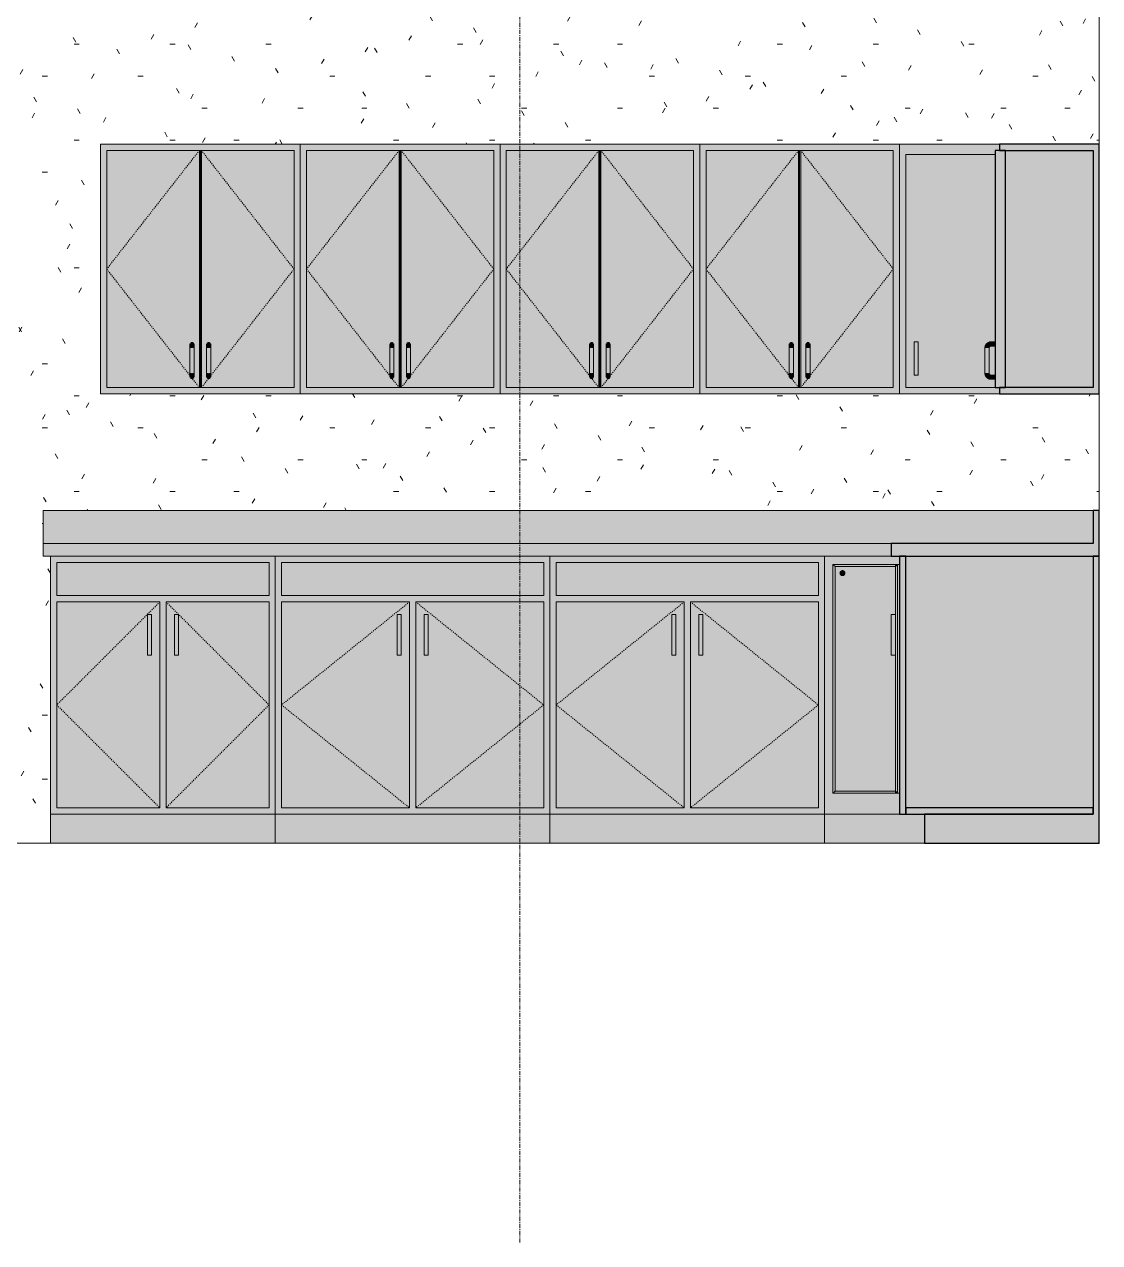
# Model space of a CAD drawing. Header units: inches. Extents: x -1667 to 6641, y -48 to 265.
# Drawn here: x 2574.5 to 2703.7, y -48 to 98.4 of the extents above; entities that cross this region are included whole.
import ezdxf

# ---------------------------------------------------------------- set-up
doc = ezdxf.new("R2010")
doc.units = ezdxf.units.IN
doc.header["$MEASUREMENT"] = 0
doc.linetypes.add('Dash', pattern=[0.25, 0.125, -0.125])
doc.linetypes.add('Grid Line 1_2_', pattern=[0.875, 0.5, -0.125, 0.125, -0.125])
for name, color, linetype, lineweight in [('A-WALL-PATT', 111, 'Continuous', 18), ('C-BLDG-PADS', 91, 'Continuous', 9), ('I-WALL', 2, 'Continuous', 18), ('Q-CASE', 31, 'Continuous', 9), ('S-GRID', 1, 'Continuous', 9)]:
    doc.layers.add(name, color=color, linetype=linetype, lineweight=lineweight)

# ---------------------------------------------------------------- blocks, each defined once
blk = doc.blocks.new('Open Source Metal Building_Exterior_rvt-10-COPY ROOM - EAST ELEVATION')
at = {"layer": 'C-BLDG-PADS'}
h = blk.add_hatch(dxfattribs=at)
h.set_pattern_fill('FP_12', style=0, pattern_type=2)
h.set_pattern_definition([(50, (0, 0), (13.77135, -1.20496), [1.44, -15.84]), (355, (0, 0), (-2.66442, 14.44218), [1.152, -12.672]), (100.451, (1.148, -0.1), (11.10708, 13.23737), [1.224, -13.462]), (46.184, (0, 3.84), (20.49128, -3.17785), [2.16, -23.76]), (96.636, (1.708, 3.575), (17.94587, 18.70315), [1.836, -20.193]), (351.184, (0, 3.84), (17.9454, 18.7026), [1.728, -19.008]), (21, (1.92, 2.88), (11.46052, -7.73037), [1.44, -15.84]), (326, (1.92, 2.88), (4.67135, 13.92315), [1.152, -12.672]), (71.451, (2.875, 2.236), (16.13207, 6.19284), [1.224, -13.462]), (37.5, (0, 0), (0.233123, 6.39175), [0.634, -11.885, 0.634, -12.23, -12.72]), (37.5, (0, 0), (0.233123, 6.39175), [-25.382, 0.634, -12.086]), (7.5, (0, 0), (5.05073, 7.57304), [0.634, -6.701, 0.634, -11.597, -4.848]), (7.5, (0, 0), (5.05073, 7.57304), [-19.565, 0.634, -4.214]), (327.5, (-4.282, 0), (10.24958, -0.43289), [0.634, -4.166, 0.634, -14.342, -19.872]), (327.5, (-4.282, 0), (10.24958, -0.43289), [-19.776, 0.634, -19.238]), (317.5, (-6.202, 0), (11.19739, 1.922144), [0.634, -5.606, 0.634, -9.312, -14.112]), (317.5, (-6.202, 0), (11.19739, 1.922144), [-16.186, 0.634, -13.478])])
h.paths.add_polyline_path([(1238, -0.02), (1238, 0), (1209.85, -0.02)], flags=0)
at = {"layer": 'C-BLDG-PADS', "color": 250, "lineweight": 18}
blk.add_line((1238, 0), (1012.77, 0), dxfattribs=at)
at = {"layer": 'S-GRID', "linetype": 'Grid Line 1_2_'}
blk.add_line((1168.34, -48), (1168.34, 168.38), dxfattribs=at)
blk = doc.blocks.new('Counter Top-L Shaped 2 - 24_ Depth 2-600382-COPY ROOM - EAST ELEVATION')
at = {"layer": 'Q-CASE'}
for points in [[(1212.96, 36), (1237.21, 36), (1237.21, 40), (1111.07, 40), (1111.07, 36), (1209.85, 36)], [(1237.96, 34.5), (1237.96, 40), (1237.21, 40), (1237.21, 36), (1212.96, 36), (1212.96, 34.5)], [(1153.54, 34.5), (1212.96, 34.5), (1212.96, 36), (1111.07, 36), (1111.07, 34.5), (1125.39, 34.5)]]:
    blk.add_hatch(color=256, dxfattribs=at).paths.add_polyline_path(points, flags=0)
for p, q in [((1111.07, 36), (1111.07, 40)), ((1111.07, 40), (1237.21, 40)), ((1111.07, 36), (1212.96, 36)), ((1111.07, 34.5), (1111.07, 36)), ((1212.96, 34.5), (1111.07, 34.5))]:
    blk.add_line(p, q, dxfattribs=at)
at = {"layer": 'Q-CASE', "lineweight": 30}
for p, q in [((1237.96, 40), (1237.21, 40)), ((1237.21, 40), (1237.21, 36)), ((1237.96, 34.5), (1237.96, 40)), ((1237.21, 36), (1212.96, 36)), ((1212.96, 36), (1212.96, 34.5)), ((1212.96, 34.5), (1237.96, 34.5))]:
    blk.add_line(p, q, dxfattribs=at)
blk = doc.blocks.new('Upper Cabinet-Double Door-Wall - 24_-583922-COPY ROOM - EAST ELEVATION')
at = {"layer": 'Q-CASE'}
h = blk.add_hatch(color=256, dxfattribs=at)
h.paths.add_polyline_path([(1189.96, 54), (1213.96, 54), (1213.96, 84), (1189.96, 84), (1189.96, 59.99)], flags=0)
h.paths.add_polyline_path([(1209.85, 54.75), (1190.71, 54.75), (1190.71, 83.25), (1213.21, 83.25), (1213.21, 54.75)], flags=0)
h = blk.add_hatch(color=256, dxfattribs=at)
h.paths.add_polyline_path([(1190.71, 54.75), (1201.84, 54.75), (1201.84, 83.25), (1190.71, 83.25), (1190.71, 59.99)], flags=0)
h.paths.add_polyline_path([(1209.85, 54.75), (1213.21, 54.75), (1213.21, 83.25), (1202.09, 83.25), (1202.09, 54.75), (1206.33, 54.75)], flags=0)
h.paths.add_polyline_path([(1200.96, 55.77), (1200.83, 55.79), (1200.75, 55.87), (1200.72, 55.98), (1200.74, 60.1), (1200.78, 60.17), (1200.85, 60.23), (1201.07, 60.23), (1201.17, 60.13), (1201.2, 60.01), (1201.18, 55.9), (1201.14, 55.83), (1201.05, 55.77)], flags=0)
h.paths.add_polyline_path([(1202.96, 55.77), (1202.83, 55.79), (1202.75, 55.87), (1202.72, 55.98), (1202.74, 60.1), (1202.78, 60.17), (1202.85, 60.23), (1203.07, 60.23), (1203.17, 60.13), (1203.2, 60.01), (1203.18, 55.9), (1203.14, 55.83), (1203.07, 55.77)], flags=0)
h.paths.add_polyline_path([(1202.96, 56.45), (1203, 56.5), (1202.92, 56.5)], flags=0)
h.paths.add_polyline_path([(1200.96, 56.45), (1201, 56.5), (1200.92, 56.5)], flags=0)
h.paths.add_polyline_path([(1203, 59.5), (1202.96, 59.55), (1202.92, 59.5), (1202.96, 59.5)], flags=0)
h.paths.add_polyline_path([(1201, 59.5), (1200.96, 59.55), (1200.92, 59.5), (1200.96, 59.5)], flags=0)
h.paths.add_polyline_path([(1201.15, 60.07), (1201.15, 60.08), (1201.15, 60.07)], flags=0)
h.paths.add_polyline_path([(1203.15, 60.07), (1203.15, 60.08), (1203.15, 60.07)], flags=0)
for points in [[(1202.09, 54.75), (1202.09, 83.25), (1201.84, 83.25), (1201.84, 54.75)], [(1200.72, 59.5), (1200.92, 59.5), (1200.96, 59.55), (1200.96, 60.23), (1200.83, 60.21), (1200.75, 60.13), (1200.72, 60.01), (1200.73, 59.6)], [(1201.2, 59.5), (1201.2, 59.7), (1201.21, 59.9), (1201.2, 59.94), (1201.18, 60.1), (1201.14, 60.17), (1201.05, 60.23), (1200.96, 60.21), (1200.96, 59.55), (1201, 59.5), (1201.16, 59.5)], [(1202.72, 59.5), (1202.92, 59.5), (1202.96, 59.55), (1202.96, 60.23), (1202.83, 60.21), (1202.75, 60.13), (1202.72, 60.01), (1202.73, 59.6)], [(1203.2, 59.5), (1203.2, 59.7), (1203.21, 59.9), (1203.2, 59.94), (1203.18, 60.1), (1203.13, 60.18), (1203.07, 60.23), (1202.96, 60.21), (1202.96, 59.55), (1203, 59.5), (1203.16, 59.5)], [(1200.85, 56.5), (1200.96, 56.5), (1200.96, 59.5), (1200.72, 59.5), (1200.72, 56.5), (1200.77, 56.5)], [(1201.05, 56.5), (1201.2, 56.5), (1201.2, 59.5), (1200.96, 59.5), (1200.96, 56.5)], [(1202.96, 56.5), (1202.96, 59.5), (1202.72, 59.5), (1202.72, 56.5), (1202.85, 56.5)], [(1203.07, 56.5), (1203.2, 56.5), (1203.2, 59.5), (1202.96, 59.5), (1202.96, 56.5)], [(1200.96, 55.77), (1200.96, 56.45), (1200.92, 56.5), (1200.72, 56.5), (1200.72, 56.3), (1200.71, 56.1), (1200.72, 56.06), (1200.74, 55.9), (1200.79, 55.82), (1200.85, 55.77)], [(1200.96, 55.77), (1201.09, 55.79), (1201.17, 55.87), (1201.2, 55.98), (1201.2, 56.5), (1201, 56.5), (1200.96, 56.45), (1200.96, 55.79)], [(1202.96, 55.77), (1202.96, 56.45), (1202.92, 56.5), (1202.72, 56.5), (1202.72, 56.3), (1202.71, 56.1), (1202.72, 56.06), (1202.74, 55.9), (1202.78, 55.83), (1202.85, 55.77)], [(1202.96, 55.77), (1203.09, 55.79), (1203.17, 55.87), (1203.2, 55.98), (1203.2, 56.5), (1203, 56.5), (1202.96, 56.45), (1202.96, 55.79)]]:
    blk.add_hatch(color=256, dxfattribs=at).paths.add_polyline_path(points, flags=0)
for p, q in [((1213.96, 84), (1189.96, 84)), ((1189.96, 84), (1189.96, 54)), ((1213.96, 54), (1213.96, 84)), ((1201.84, 83.25), (1190.71, 83.25)), ((1190.71, 83.25), (1190.71, 54.75)), ((1201.84, 83.25), (1202.09, 83.25)), ((1201.84, 54.75), (1201.84, 83.25)), ((1201.96, 83.25), (1201.96, 54.75)), ((1202.09, 83.25), (1202.09, 54.75)), ((1213.21, 83.25), (1202.09, 83.25)), ((1213.21, 54.75), (1213.21, 83.25)), ((1200.71, 59.5), (1200.71, 56.5)), ((1201.21, 56.5), (1201.21, 59.5)), ((1202.71, 59.5), (1202.71, 56.5)), ((1203.21, 56.5), (1203.21, 59.5)), ((1190.71, 54.75), (1201.84, 54.75)), ((1202.09, 54.75), (1201.84, 54.75)), ((1202.09, 54.75), (1213.21, 54.75)), ((1189.96, 54), (1213.96, 54))]:
    blk.add_line(p, q, dxfattribs=at)
at = {"layer": 'Q-CASE', "linetype": 'Dash'}
for p, q in [((1201.84, 83.25), (1190.71, 69)), ((1213.21, 69), (1202.09, 83.25)), ((1190.71, 69), (1201.84, 54.75)), ((1202.09, 54.75), (1213.21, 69))]:
    blk.add_line(p, q, dxfattribs=at)
at = {"layer": 'Q-CASE', "flags": 128}
for points in [[(1200.71, 60), (1200.71, 60), (1200.71, 60), (1200.71, 60), (1200.71, 59.99), (1200.71, 59.99), (1200.71, 59.99), (1200.71, 59.98), (1200.71, 59.97), (1200.71, 59.97), (1200.71, 59.96), (1200.71, 59.95), (1200.71, 59.94), (1200.71, 59.93), (1200.71, 59.92), (1200.71, 59.91), (1200.71, 59.9), (1200.71, 59.89), (1200.71, 59.88), (1200.71, 59.86), (1200.71, 59.85), (1200.71, 59.83), (1200.71, 59.82), (1200.71, 59.8), (1200.71, 59.79), (1200.71, 59.77), (1200.71, 59.75), (1200.71, 59.74), (1200.71, 59.72), (1200.71, 59.7), (1200.71, 59.68), (1200.71, 59.66), (1200.71, 59.64), (1200.71, 59.62), (1200.71, 59.6), (1200.71, 59.58), (1200.71, 59.57), (1200.71, 59.55), (1200.71, 59.53), (1200.71, 59.51), (1200.71, 59.5)], [(1201.21, 59.5), (1201.21, 59.52), (1201.21, 59.54), (1201.21, 59.56), (1201.21, 59.58), (1201.21, 59.6), (1201.21, 59.62), (1201.21, 59.64), (1201.21, 59.66), (1201.21, 59.68), (1201.21, 59.69), (1201.21, 59.71), (1201.21, 59.73), (1201.21, 59.75), (1201.21, 59.77), (1201.21, 59.78), (1201.21, 59.8), (1201.21, 59.81), (1201.21, 59.83), (1201.21, 59.84), (1201.21, 59.86), (1201.21, 59.87), (1201.21, 59.89), (1201.21, 59.9), (1201.21, 59.91), (1201.21, 59.92), (1201.21, 59.93), (1201.21, 59.94), (1201.21, 59.95), (1201.21, 59.96), (1201.21, 59.97), (1201.21, 59.97), (1201.21, 59.98), (1201.21, 59.98), (1201.21, 59.99), (1201.21, 59.99), (1201.21, 60), (1201.21, 60), (1201.21, 60), (1201.21, 60)], [(1202.71, 60), (1202.71, 60), (1202.71, 60), (1202.71, 60), (1202.71, 59.99), (1202.71, 59.99), (1202.71, 59.99), (1202.71, 59.98), (1202.71, 59.97), (1202.71, 59.97), (1202.71, 59.96), (1202.71, 59.95), (1202.71, 59.94), (1202.71, 59.93), (1202.71, 59.92), (1202.71, 59.91), (1202.71, 59.9), (1202.71, 59.89), (1202.71, 59.88), (1202.71, 59.86), (1202.71, 59.85), (1202.71, 59.83), (1202.71, 59.82), (1202.71, 59.8), (1202.71, 59.79), (1202.71, 59.77), (1202.71, 59.75), (1202.71, 59.74), (1202.71, 59.72), (1202.71, 59.7), (1202.71, 59.68), (1202.71, 59.66), (1202.71, 59.64), (1202.71, 59.62), (1202.71, 59.6), (1202.71, 59.58), (1202.71, 59.57), (1202.71, 59.55), (1202.71, 59.53), (1202.71, 59.51), (1202.71, 59.5)], [(1203.21, 59.5), (1203.21, 59.52), (1203.21, 59.54), (1203.21, 59.56), (1203.21, 59.58), (1203.21, 59.6), (1203.21, 59.62), (1203.21, 59.64), (1203.21, 59.66), (1203.21, 59.68), (1203.21, 59.69), (1203.21, 59.71), (1203.21, 59.73), (1203.21, 59.75), (1203.21, 59.77), (1203.21, 59.78), (1203.21, 59.8), (1203.21, 59.81), (1203.21, 59.83), (1203.21, 59.84), (1203.21, 59.86), (1203.21, 59.87), (1203.21, 59.89), (1203.21, 59.9), (1203.21, 59.91), (1203.21, 59.92), (1203.21, 59.93), (1203.21, 59.94), (1203.21, 59.95), (1203.21, 59.96), (1203.21, 59.97), (1203.21, 59.97), (1203.21, 59.98), (1203.21, 59.98), (1203.21, 59.99), (1203.21, 59.99), (1203.21, 60), (1203.21, 60), (1203.21, 60), (1203.21, 60)], [(1200.71, 56.5), (1200.71, 56.48), (1200.71, 56.46), (1200.71, 56.44), (1200.71, 56.42), (1200.71, 56.4), (1200.71, 56.38), (1200.71, 56.36), (1200.71, 56.34), (1200.71, 56.32), (1200.71, 56.31), (1200.71, 56.29), (1200.71, 56.27), (1200.71, 56.25), (1200.71, 56.23), (1200.71, 56.22), (1200.71, 56.2), (1200.71, 56.19), (1200.71, 56.17), (1200.71, 56.16), (1200.71, 56.14), (1200.71, 56.13), (1200.71, 56.11), (1200.71, 56.1), (1200.71, 56.09), (1200.71, 56.08), (1200.71, 56.07), (1200.71, 56.06), (1200.71, 56.05), (1200.71, 56.04), (1200.71, 56.03), (1200.71, 56.03), (1200.71, 56.02), (1200.71, 56.02), (1200.71, 56.01), (1200.71, 56.01), (1200.71, 56), (1200.71, 56), (1200.71, 56), (1200.71, 56)], [(1201.21, 56), (1201.21, 56), (1201.21, 56), (1201.21, 56), (1201.21, 56.01), (1201.21, 56.01), (1201.21, 56.01), (1201.21, 56.02), (1201.21, 56.03), (1201.21, 56.03), (1201.21, 56.04), (1201.21, 56.05), (1201.21, 56.06), (1201.21, 56.07), (1201.21, 56.08), (1201.21, 56.09), (1201.21, 56.1), (1201.21, 56.11), (1201.21, 56.12), (1201.21, 56.14), (1201.21, 56.15), (1201.21, 56.17), (1201.21, 56.18), (1201.21, 56.2), (1201.21, 56.21), (1201.21, 56.23), (1201.21, 56.25), (1201.21, 56.26), (1201.21, 56.28), (1201.21, 56.3), (1201.21, 56.32), (1201.21, 56.34), (1201.21, 56.36), (1201.21, 56.38), (1201.21, 56.4), (1201.21, 56.42), (1201.21, 56.43), (1201.21, 56.45), (1201.21, 56.47), (1201.21, 56.49), (1201.21, 56.5)], [(1202.71, 56.5), (1202.71, 56.48), (1202.71, 56.46), (1202.71, 56.44), (1202.71, 56.42), (1202.71, 56.4), (1202.71, 56.38), (1202.71, 56.36), (1202.71, 56.34), (1202.71, 56.32), (1202.71, 56.31), (1202.71, 56.29), (1202.71, 56.27), (1202.71, 56.25), (1202.71, 56.23), (1202.71, 56.22), (1202.71, 56.2), (1202.71, 56.19), (1202.71, 56.17), (1202.71, 56.16), (1202.71, 56.14), (1202.71, 56.13), (1202.71, 56.11), (1202.71, 56.1), (1202.71, 56.09), (1202.71, 56.08), (1202.71, 56.07), (1202.71, 56.06), (1202.71, 56.05), (1202.71, 56.04), (1202.71, 56.03), (1202.71, 56.03), (1202.71, 56.02), (1202.71, 56.02), (1202.71, 56.01), (1202.71, 56.01), (1202.71, 56), (1202.71, 56), (1202.71, 56), (1202.71, 56)], [(1203.21, 56), (1203.21, 56), (1203.21, 56), (1203.21, 56), (1203.21, 56.01), (1203.21, 56.01), (1203.21, 56.01), (1203.21, 56.02), (1203.21, 56.03), (1203.21, 56.03), (1203.21, 56.04), (1203.21, 56.05), (1203.21, 56.06), (1203.21, 56.07), (1203.21, 56.08), (1203.21, 56.09), (1203.21, 56.1), (1203.21, 56.11), (1203.21, 56.12), (1203.21, 56.14), (1203.21, 56.15), (1203.21, 56.17), (1203.21, 56.18), (1203.21, 56.2), (1203.21, 56.21), (1203.21, 56.23), (1203.21, 56.25), (1203.21, 56.26), (1203.21, 56.28), (1203.21, 56.3), (1203.21, 56.32), (1203.21, 56.34), (1203.21, 56.36), (1203.21, 56.38), (1203.21, 56.4), (1203.21, 56.42), (1203.21, 56.43), (1203.21, 56.45), (1203.21, 56.47), (1203.21, 56.49), (1203.21, 56.5)]]:
    blk.add_lwpolyline(points, dxfattribs=at)
blk = doc.blocks.new('Base Cabinet-Double Door Sink Unit - 33_-621153-COPY ROOM - EAST ELEVATION')
at = {"layer": 'Q-CASE'}
h = blk.add_hatch(color=256, dxfattribs=at)
h.paths.add_polyline_path([(1138.96, 3.5), (1171.96, 3.5), (1171.96, 34.5), (1138.96, 34.5), (1138.96, 22.59)], flags=0)
h.paths.add_polyline_path([(1154.09, 22.59), (1153.59, 22.59), (1153.59, 27.5), (1154.09, 27.5)], flags=0)
h.paths.add_polyline_path([(1156.84, 22.59), (1156.84, 27.5), (1157.34, 27.5), (1157.34, 22.59)], flags=0)
h = blk.add_hatch(color=256, dxfattribs=at)
h.paths.add_polyline_path([(1157.34, 22.59), (1157.34, 27.5), (1156.84, 27.5), (1156.84, 22.59)], flags=0)
h.paths.add_polyline_path([(1153.59, 22.59), (1154.09, 22.59), (1154.09, 27.5), (1153.59, 27.5)], flags=0)
blk.add_hatch(color=256, dxfattribs=at).paths.add_polyline_path([(1139.71, 0), (1171.96, 0), (1171.96, 3.5), (1138.96, 3.5), (1138.96, 0)], flags=0)
for p, q in [((1138.96, 34.5), (1138.96, 3.5)), ((1171.21, 33.75), (1139.71, 33.75)), ((1139.71, 33.75), (1139.71, 29.75)), ((1171.21, 29.75), (1171.21, 33.75)), ((1171.96, 3.5), (1171.96, 34.5)), ((1139.71, 29.75), (1171.21, 29.75)), ((1155.09, 29), (1139.71, 29)), ((1139.71, 29), (1139.71, 4.25)), ((1155.09, 4.25), (1155.09, 29)), ((1155.84, 4.25), (1155.84, 29)), ((1171.21, 29), (1155.84, 29)), ((1171.21, 4.25), (1171.21, 29)), ((1153.59, 27.5), (1153.59, 22.59)), ((1154.09, 27.5), (1153.59, 27.5)), ((1154.09, 22.59), (1154.09, 27.5)), ((1156.84, 27.5), (1156.84, 22.59)), ((1157.34, 27.5), (1156.84, 27.5)), ((1157.34, 22.59), (1157.34, 27.5)), ((1153.59, 22.59), (1154.09, 22.59)), ((1156.84, 22.59), (1157.34, 22.59)), ((1138.96, 3.5), (1171.96, 3.5)), ((1138.96, 0), (1138.96, 3.5)), ((1139.71, 4.25), (1155.09, 4.25)), ((1155.84, 4.25), (1171.21, 4.25)), ((1171.96, 3.5), (1171.96, 0))]:
    blk.add_line(p, q, dxfattribs=at)
at = {"layer": 'Q-CASE', "linetype": 'Dash'}
for p, q in [((1155.09, 29), (1139.71, 16.62)), ((1155.84, 29), (1171.21, 16.62)), ((1139.71, 16.62), (1155.09, 4.25)), ((1171.21, 16.62), (1155.84, 4.25))]:
    blk.add_line(p, q, dxfattribs=at)
blk = doc.blocks.new('Base Cabinet-Double Door Sink Unit - 33_-V28-COPY ROOM - EAST ELEVATION')
at = {"layer": 'Q-CASE'}
h = blk.add_hatch(color=256, dxfattribs=at)
h.paths.add_polyline_path([(1204.96, 3.5), (1204.96, 34.5), (1171.96, 34.5), (1171.96, 3.5), (1190.34, 3.5)], flags=0)
h.paths.add_polyline_path([(1190.34, 22.59), (1189.84, 22.59), (1189.84, 27.5), (1190.34, 27.5)], flags=0)
h.paths.add_polyline_path([(1187.09, 22.59), (1186.59, 22.59), (1186.59, 27.5), (1187.09, 27.5)], flags=0)
h = blk.add_hatch(color=256, dxfattribs=at)
h.paths.add_polyline_path([(1186.59, 22.59), (1187.09, 22.59), (1187.09, 27.5), (1186.59, 27.5)], flags=0)
h.paths.add_polyline_path([(1189.84, 22.59), (1190.34, 22.59), (1190.34, 27.5), (1189.84, 27.5)], flags=0)
blk.add_hatch(color=256, dxfattribs=at).paths.add_polyline_path([(1171.96, 0), (1204.96, 0), (1204.96, 3.5), (1171.96, 3.5)], flags=0)
for p, q in [((1171.96, 34.5), (1171.96, 3.5)), ((1204.21, 33.75), (1172.71, 33.75)), ((1172.71, 33.75), (1172.71, 29.75)), ((1204.21, 29.75), (1204.21, 33.75)), ((1204.96, 3.5), (1204.96, 34.5)), ((1172.71, 29.75), (1204.21, 29.75)), ((1188.09, 29), (1172.71, 29)), ((1172.71, 29), (1172.71, 4.25)), ((1188.09, 4.25), (1188.09, 29)), ((1188.84, 4.25), (1188.84, 29)), ((1204.21, 29), (1188.84, 29)), ((1204.21, 4.25), (1204.21, 29)), ((1186.59, 27.5), (1186.59, 22.59)), ((1187.09, 27.5), (1186.59, 27.5)), ((1187.09, 22.59), (1187.09, 27.5)), ((1189.84, 27.5), (1189.84, 22.59)), ((1190.34, 27.5), (1189.84, 27.5)), ((1190.34, 22.59), (1190.34, 27.5)), ((1186.59, 22.59), (1187.09, 22.59)), ((1189.84, 22.59), (1190.34, 22.59)), ((1171.96, 3.5), (1204.96, 3.5)), ((1171.96, 0), (1171.96, 3.5)), ((1172.71, 4.25), (1188.09, 4.25)), ((1188.84, 4.25), (1204.21, 4.25))]:
    blk.add_line(p, q, dxfattribs=at)
at = {"layer": 'Q-CASE', "linetype": 'Dash'}
for p, q in [((1188.09, 29), (1172.71, 16.62)), ((1188.84, 29), (1204.21, 16.62)), ((1172.71, 16.62), (1188.09, 4.25)), ((1204.21, 16.62), (1188.84, 4.25))]:
    blk.add_line(p, q, dxfattribs=at)
blk = doc.blocks.new('Base Cabinet-Double Door Sink Unit - 27_-619205-COPY ROOM - EAST ELEVATION')
at = {"layer": 'Q-CASE'}
blk.add_hatch(color=256, dxfattribs=at).paths.add_polyline_path([(1213.46, 22.59), (1213.46, 27.5), (1212.96, 27.5), (1212.96, 22.59)], flags=0)
for p, q in [((1212.96, 22.59), (1212.96, 27.5)), ((1212.96, 27.5), (1213.46, 27.5)), ((1213.46, 27.5), (1213.46, 22.59)), ((1212.96, 22.59), (1213.46, 22.59))]:
    blk.add_line(p, q, dxfattribs=at)
blk = doc.blocks.new('Corner_Base_Cabinet_7113 - L - Shaped Cabinet-618934-COPY ROOM - EAST ELEVATION')
at = {"layer": 'Q-CASE'}
for points in [[(1204.96, 3.5), (1213.96, 3.5), (1213.96, 6), (1205.96, 6), (1205.96, 33.5), (1213.96, 33.5), (1213.96, 34.5), (1204.96, 34.5), (1204.96, 6)], [(1205.96, 6), (1206.21, 6.25), (1206.21, 33.25), (1205.96, 33.5), (1205.96, 29.99)], [(1206.21, 33.25), (1213.46, 33.25), (1213.46, 33.5), (1205.96, 33.5)], [(1207.1, 32.46), (1207.39, 32.46), (1207.26, 32.7), (1207.1, 32.74), (1207.03, 32.73), (1206.9, 32.67), (1206.82, 32.46), (1206.91, 32.46)], [(1207.1, 32.18), (1207.18, 32.19), (1207.31, 32.25), (1207.39, 32.46), (1206.82, 32.46), (1206.94, 32.22)], [(1213.71, 6), (1213.71, 33.5), (1213.46, 33.25), (1213.46, 6.25)], [(1213.46, 33.25), (1213.71, 33.5), (1213.46, 33.5)], [(1213.96, 6), (1213.96, 33.5), (1213.71, 33.5), (1213.71, 6)], [(1205.96, 6), (1213.46, 6), (1213.46, 6.25), (1206.21, 6.25)], [(1213.46, 6), (1213.71, 6), (1213.46, 6.25)], [(1216.96, 0), (1216.96, 3.5), (1204.96, 3.5), (1204.96, 0), (1214.71, 0)]]:
    blk.add_hatch(color=256, dxfattribs=at).paths.add_polyline_path(points, flags=0)
h = blk.add_hatch(color=256, dxfattribs=at)
h.paths.add_polyline_path([(1206.21, 6.25), (1213.46, 6.25), (1213.46, 22.59), (1212.96, 22.59), (1212.96, 27.5), (1213.46, 27.5), (1213.46, 33.25), (1206.21, 33.25), (1206.21, 29.99)], flags=0)
h.paths.add_polyline_path([(1207.1, 32.18), (1206.94, 32.22), (1206.82, 32.46), (1206.91, 32.67), (1207.03, 32.73), (1207.1, 32.74), (1207.26, 32.7), (1207.39, 32.46), (1207.29, 32.24), (1207.18, 32.19)], flags=0)
for p, q in [((1205.96, 33.5), (1213.46, 33.5)), ((1205.96, 6), (1205.96, 33.5)), ((1206.21, 33.25), (1205.96, 33.5)), ((1213.46, 33.25), (1206.21, 33.25)), ((1206.21, 33.25), (1206.21, 6.25)), ((1213.46, 33.5), (1213.46, 33.25)), ((1213.46, 33.25), (1213.46, 33.5)), ((1213.46, 33.5), (1213.71, 33.5)), ((1213.71, 33.5), (1213.46, 33.25)), ((1213.46, 27.5), (1213.46, 33.25)), ((1213.71, 33.5), (1213.71, 6)), ((1213.96, 33.5), (1213.71, 33.5)), ((1213.46, 6.25), (1213.46, 22.59)), ((1205.96, 6), (1206.21, 6.25)), ((1213.46, 6), (1205.96, 6)), ((1206.21, 6.25), (1213.46, 6.25)), ((1213.46, 6.25), (1213.46, 6)), ((1213.46, 6), (1213.46, 6.25)), ((1213.71, 6), (1213.46, 6.25)), ((1213.71, 6), (1213.46, 6)), ((1213.96, 6), (1213.71, 6)), ((1204.96, 0), (1204.96, 3.5)), ((1204.96, 3.5), (1213.96, 3.5))]:
    blk.add_line(p, q, dxfattribs=at)
at = {"layer": 'Q-CASE', "flags": 128}
for points in [[(1207.4, 32.46), (1207.4, 32.47), (1207.4, 32.48), (1207.4, 32.5), (1207.4, 32.51), (1207.4, 32.52), (1207.39, 32.53), (1207.39, 32.54), (1207.39, 32.55), (1207.38, 32.56), (1207.38, 32.58), (1207.37, 32.59), (1207.37, 32.6), (1207.36, 32.61), (1207.36, 32.62), (1207.35, 32.63), (1207.34, 32.64), (1207.34, 32.65), (1207.33, 32.66), (1207.32, 32.67), (1207.31, 32.67), (1207.3, 32.68), (1207.29, 32.69), (1207.28, 32.7), (1207.27, 32.7), (1207.26, 32.71), (1207.25, 32.72), (1207.24, 32.72), (1207.23, 32.73), (1207.22, 32.73), (1207.21, 32.74), (1207.2, 32.74), (1207.19, 32.75), (1207.18, 32.75), (1207.17, 32.75), (1207.15, 32.75), (1207.14, 32.76), (1207.13, 32.76), (1207.12, 32.76), (1207.11, 32.76), (1207.09, 32.76), (1207.08, 32.76), (1207.07, 32.76), (1207.06, 32.75), (1207.05, 32.75), (1207.04, 32.75), (1207.02, 32.75), (1207.01, 32.74), (1207, 32.74), (1206.99, 32.74), (1206.98, 32.73), (1206.97, 32.73), (1206.96, 32.72), (1206.95, 32.71), (1206.94, 32.71), (1206.93, 32.7), (1206.92, 32.69), (1206.91, 32.69), (1206.9, 32.68), (1206.89, 32.67), (1206.88, 32.66), (1206.88, 32.65), (1206.87, 32.64), (1206.86, 32.63), (1206.85, 32.62), (1206.85, 32.61), (1206.84, 32.6), (1206.84, 32.59), (1206.83, 32.58), (1206.83, 32.57), (1206.82, 32.56), (1206.82, 32.55), (1206.81, 32.54), (1206.81, 32.53), (1206.81, 32.51), (1206.81, 32.5), (1206.81, 32.49), (1206.81, 32.48), (1206.8, 32.47), (1206.8, 32.46)], [(1206.8, 32.46), (1206.8, 32.45), (1206.81, 32.44), (1206.81, 32.42), (1206.81, 32.41), (1206.81, 32.4), (1206.81, 32.39), (1206.82, 32.38), (1206.82, 32.37), (1206.82, 32.35), (1206.83, 32.34), (1206.83, 32.33), (1206.84, 32.32), (1206.84, 32.31), (1206.85, 32.3), (1206.86, 32.29), (1206.86, 32.28), (1206.87, 32.27), (1206.88, 32.26), (1206.89, 32.25), (1206.9, 32.25), (1206.9, 32.24), (1206.91, 32.23), (1206.92, 32.22), (1206.93, 32.21), (1206.94, 32.21), (1206.95, 32.2), (1206.96, 32.2), (1206.97, 32.19), (1206.98, 32.19), (1206.99, 32.18), (1207.01, 32.18), (1207.02, 32.17), (1207.03, 32.17), (1207.04, 32.17), (1207.05, 32.17), (1207.06, 32.16), (1207.08, 32.16), (1207.09, 32.16), (1207.1, 32.16), (1207.11, 32.16), (1207.12, 32.16), (1207.14, 32.16), (1207.15, 32.16), (1207.16, 32.17), (1207.17, 32.17), (1207.18, 32.17), (1207.19, 32.18), (1207.21, 32.18), (1207.22, 32.18), (1207.23, 32.19), (1207.24, 32.19), (1207.25, 32.2), (1207.26, 32.2), (1207.27, 32.21), (1207.28, 32.22), (1207.29, 32.23), (1207.3, 32.23), (1207.31, 32.24), (1207.31, 32.25), (1207.32, 32.26), (1207.33, 32.27), (1207.34, 32.28), (1207.35, 32.29), (1207.35, 32.3), (1207.36, 32.31), (1207.36, 32.32), (1207.37, 32.33), (1207.38, 32.34), (1207.38, 32.35), (1207.38, 32.36), (1207.39, 32.37), (1207.39, 32.38), (1207.39, 32.39), (1207.4, 32.41), (1207.4, 32.42), (1207.4, 32.43), (1207.4, 32.44), (1207.4, 32.45), (1207.4, 32.46)]]:
    blk.add_lwpolyline(points, dxfattribs=at)
blk = doc.blocks.new('Base Cabinet-Double Door Sink Unit - 27_-V29-COPY ROOM - EAST ELEVATION')
at = {"layer": 'Q-CASE'}
h = blk.add_hatch(color=256, dxfattribs=at)
h.paths.add_polyline_path([(1237.96, 0), (1237.96, 34.5), (1237.21, 34.5), (1237.21, 3.5), (1216.96, 3.5), (1216.96, 0)], flags=0)
h.paths.add_polyline_path([(1213.96, 3.5), (1214.71, 3.5), (1214.71, 34.5), (1213.96, 34.5), (1213.96, 29.99)], flags=0)
for points in [[(1214.71, 4.25), (1237.21, 4.25), (1237.21, 34.5), (1214.71, 34.5), (1214.71, 29.99)], [(1237.21, 3.5), (1237.21, 4.25), (1214.71, 4.25), (1214.71, 3.5)]]:
    blk.add_hatch(color=256, dxfattribs=at).paths.add_polyline_path(points, flags=0)
at = {"layer": 'Q-CASE', "lineweight": 30}
for p, q in [((1214.71, 34.5), (1213.96, 34.5)), ((1213.96, 34.5), (1213.96, 3.5)), ((1214.71, 3.5), (1214.71, 34.5)), ((1237.21, 34.5), (1237.21, 3.5)), ((1237.96, 34.5), (1237.21, 34.5)), ((1237.96, 0), (1237.96, 34.5)), ((1213.96, 3.5), (1214.71, 3.5)), ((1237.21, 4.25), (1214.71, 4.25)), ((1214.71, 4.25), (1214.71, 3.5)), ((1214.71, 3.5), (1237.21, 3.5)), ((1237.21, 3.5), (1216.96, 3.5)), ((1216.96, 3.5), (1216.96, 0)), ((1237.21, 3.5), (1237.21, 4.25)), ((1216.96, 0), (1237.96, 0))]:
    blk.add_line(p, q, dxfattribs=at)
blk = doc.blocks.new('Base Cabinet-Double Door Sink Unit - 27_-V30-COPY ROOM - EAST ELEVATION')
at = {"layer": 'Q-CASE'}
h = blk.add_hatch(color=256, dxfattribs=at)
h.paths.add_polyline_path([(1138.96, 3.5), (1138.96, 34.5), (1111.96, 34.5), (1111.96, 3.5), (1127.34, 3.5)], flags=0)
h.paths.add_polyline_path([(1126.84, 22.59), (1126.84, 27.5), (1127.34, 27.5), (1127.34, 22.59)], flags=0)
h.paths.add_polyline_path([(1124.09, 22.59), (1123.59, 22.59), (1123.59, 27.5), (1124.09, 27.5)], flags=0)
h = blk.add_hatch(color=256, dxfattribs=at)
h.paths.add_polyline_path([(1127.34, 22.59), (1127.34, 27.5), (1126.84, 27.5), (1126.84, 22.59)], flags=0)
h.paths.add_polyline_path([(1123.59, 22.59), (1124.09, 22.59), (1124.09, 27.5), (1123.59, 27.5)], flags=0)
blk.add_hatch(color=256, dxfattribs=at).paths.add_polyline_path([(1111.96, 0), (1138.96, 0), (1138.96, 3.5), (1111.96, 3.5)], flags=0)
for p, q in [((1111.96, 34.5), (1111.96, 3.5)), ((1138.21, 33.75), (1112.71, 33.75)), ((1112.71, 33.75), (1112.71, 29.75)), ((1138.21, 29.75), (1138.21, 33.75)), ((1138.96, 3.5), (1138.96, 34.5)), ((1112.71, 29.75), (1138.21, 29.75)), ((1125.09, 29), (1112.71, 29)), ((1112.71, 29), (1112.71, 4.25)), ((1125.09, 4.25), (1125.09, 29)), ((1125.84, 4.25), (1125.84, 29)), ((1138.21, 29), (1125.84, 29)), ((1138.21, 4.25), (1138.21, 29)), ((1123.59, 27.5), (1123.59, 22.59)), ((1124.09, 27.5), (1123.59, 27.5)), ((1124.09, 22.59), (1124.09, 27.5)), ((1126.84, 27.5), (1126.84, 22.59)), ((1127.34, 27.5), (1126.84, 27.5)), ((1127.34, 22.59), (1127.34, 27.5)), ((1123.59, 22.59), (1124.09, 22.59)), ((1126.84, 22.59), (1127.34, 22.59)), ((1111.96, 3.5), (1138.96, 3.5)), ((1111.96, 0), (1111.96, 3.5)), ((1112.71, 4.25), (1125.09, 4.25)), ((1125.84, 4.25), (1138.21, 4.25)), ((1138.96, 3.5), (1138.96, 0))]:
    blk.add_line(p, q, dxfattribs=at)
at = {"layer": 'Q-CASE', "linetype": 'Dash'}
for p, q in [((1125.09, 29), (1112.71, 16.62)), ((1125.84, 29), (1138.21, 16.62)), ((1112.71, 16.62), (1125.09, 4.25)), ((1138.21, 16.62), (1125.84, 4.25))]:
    blk.add_line(p, q, dxfattribs=at)
blk = doc.blocks.new('Upper Cabinet-Corner Unit Square-Wall - 12_ Depth-621841-COPY ROOM - EAST ELEVATION')
at = {"layer": 'Q-CASE'}
for points in [[(1223.93, 54), (1225.96, 54), (1225.96, 54.75), (1214.71, 54.75), (1214.71, 82.75), (1225.46, 82.75), (1225.46, 83.25), (1225.96, 83.25), (1225.96, 84), (1213.96, 84), (1213.96, 54), (1214.71, 54)], [(1215.71, 56.25), (1216.21, 56.25), (1216.21, 60.25), (1215.71, 60.25), (1215.71, 59.99)]]:
    blk.add_hatch(color=256, dxfattribs=at).paths.add_polyline_path(points, flags=0)
h = blk.add_hatch(color=256, dxfattribs=at)
h.paths.add_polyline_path([(1223.93, 54.75), (1225.46, 54.75), (1225.46, 55.75), (1224.96, 55.75), (1224.96, 55.77), (1224.81, 55.81), (1224.43, 55.98), (1224.25, 56.4), (1224.24, 56.5), (1224.21, 56.5), (1224.21, 59.5), (1224.24, 59.5), (1224.26, 59.62), (1224.44, 60.03), (1224.86, 60.21), (1224.96, 60.23), (1224.96, 60.25), (1225.46, 60.25), (1225.46, 82.75), (1214.71, 82.75), (1214.71, 54.75), (1216.21, 54.75)], flags=0)
h.paths.add_polyline_path([(1216.21, 56.25), (1215.71, 56.25), (1215.71, 60.25), (1216.21, 60.25), (1216.21, 59.99)], flags=0)
h.paths.add_polyline_path([(1224.96, 56.25), (1225.46, 56.25), (1225.46, 59.75), (1224.94, 59.74), (1224.78, 59.68), (1224.71, 59.5), (1224.71, 56.5), (1224.78, 56.32), (1224.87, 56.29)], flags=0)
for p, q in [((1213.96, 84), (1225.96, 84)), ((1213.96, 84), (1213.96, 54)), ((1225.46, 82.75), (1214.71, 82.75)), ((1214.71, 82.75), (1214.71, 54.75)), ((1216.21, 60.25), (1215.71, 60.25)), ((1215.71, 60.25), (1215.71, 56.25)), ((1216.21, 56.25), (1216.21, 60.25)), ((1215.71, 56.25), (1216.21, 56.25)), ((1214.71, 54.75), (1225.46, 54.75)), ((1225.96, 54), (1213.96, 54))]:
    blk.add_line(p, q, dxfattribs=at)
blk = doc.blocks.new('Upper Cabinet-Single Door-Wall - 12_-621969-COPY ROOM - EAST ELEVATION')
at = {"layer": 'Q-CASE'}
for points in [[(1230.97, 54), (1237.96, 54), (1237.96, 84), (1225.96, 84), (1225.96, 83.25), (1237.21, 83.25), (1237.21, 54.75), (1225.96, 54.75), (1225.96, 54), (1227.45, 54)], [(1226.71, 54.75), (1226.71, 83.25), (1225.46, 83.25), (1225.46, 54.75), (1225.69, 54.75)], [(1227.45, 54.75), (1237.21, 54.75), (1237.21, 83.25), (1226.71, 83.25), (1226.71, 54.75)], [(1224.56, 59.5), (1224.71, 59.5), (1224.81, 59.69), (1224.96, 59.75), (1224.96, 60.23), (1224.86, 60.21), (1224.43, 60.03), (1224.24, 59.53), (1224.25, 59.5), (1224.52, 59.5)], [(1225.46, 59.75), (1225.46, 60.25), (1224.96, 60.25), (1224.96, 59.75)], [(1224.52, 56.5), (1224.71, 56.5), (1224.71, 59.5), (1224.21, 59.5), (1224.21, 56.5), (1224.41, 56.5)], [(1224.96, 55.77), (1224.96, 56.25), (1224.78, 56.32), (1224.71, 56.5), (1224.24, 56.5), (1224.25, 56.4), (1224.43, 55.97), (1224.86, 55.79)], [(1225.46, 55.75), (1225.46, 56.25), (1224.96, 56.24), (1224.96, 55.75)]]:
    blk.add_hatch(color=256, dxfattribs=at).paths.add_polyline_path(points, flags=0)
at = {"layer": 'Q-CASE', "lineweight": 30}
for p, q in [((1237.96, 84), (1225.96, 84)), ((1225.96, 84), (1225.96, 83.25)), ((1237.96, 54), (1237.96, 84)), ((1225.46, 83.25), (1225.46, 54.75)), ((1226.71, 83.25), (1225.46, 83.25)), ((1225.96, 83.25), (1237.21, 83.25)), ((1226.71, 54.75), (1226.71, 83.25)), ((1237.21, 83.25), (1237.21, 54.75)), ((1225.46, 54.75), (1226.71, 54.75)), ((1237.21, 54.75), (1225.96, 54.75)), ((1225.96, 54.75), (1225.96, 54)), ((1225.96, 54), (1237.96, 54))]:
    blk.add_line(p, q, dxfattribs=at)
at = {"layer": 'Q-CASE'}
for p, q in [((1225.46, 60.25), (1224.96, 60.25)), ((1224.21, 59.5), (1224.21, 56.5)), ((1224.71, 56.5), (1224.71, 59.5)), ((1224.96, 59.75), (1225.46, 59.75)), ((1225.46, 56.25), (1224.96, 56.25)), ((1224.96, 55.75), (1225.46, 55.75))]:
    blk.add_line(p, q, dxfattribs=at)
at = {"layer": 'Q-CASE', "flags": 128}
for points in [[(1224.96, 60.25), (1224.93, 60.25), (1224.9, 60.25), (1224.87, 60.24), (1224.84, 60.24), (1224.81, 60.24), (1224.78, 60.23), (1224.75, 60.22), (1224.72, 60.21), (1224.7, 60.2), (1224.67, 60.19), (1224.64, 60.18), (1224.61, 60.17), (1224.59, 60.15), (1224.56, 60.14), (1224.54, 60.12), (1224.51, 60.1), (1224.49, 60.08), (1224.47, 60.06), (1224.44, 60.04), (1224.42, 60.02), (1224.4, 60), (1224.38, 59.98), (1224.36, 59.95), (1224.35, 59.93), (1224.33, 59.91), (1224.31, 59.88), (1224.3, 59.85), (1224.29, 59.83), (1224.27, 59.8), (1224.26, 59.77), (1224.25, 59.74), (1224.24, 59.72), (1224.23, 59.69), (1224.23, 59.66), (1224.22, 59.63), (1224.22, 59.6), (1224.21, 59.57), (1224.21, 59.54), (1224.21, 59.51), (1224.21, 59.5)], [(1224.71, 59.5), (1224.71, 59.51), (1224.71, 59.52), (1224.71, 59.53), (1224.71, 59.54), (1224.72, 59.55), (1224.72, 59.56), (1224.72, 59.57), (1224.72, 59.58), (1224.73, 59.59), (1224.73, 59.6), (1224.73, 59.61), (1224.74, 59.62), (1224.74, 59.62), (1224.75, 59.63), (1224.75, 59.64), (1224.76, 59.65), (1224.77, 59.66), (1224.77, 59.66), (1224.78, 59.67), (1224.79, 59.68), (1224.79, 59.69), (1224.8, 59.69), (1224.81, 59.7), (1224.82, 59.7), (1224.83, 59.71), (1224.83, 59.72), (1224.84, 59.72), (1224.85, 59.73), (1224.86, 59.73), (1224.87, 59.73), (1224.88, 59.74), (1224.89, 59.74), (1224.9, 59.74), (1224.91, 59.74), (1224.92, 59.75), (1224.93, 59.75), (1224.94, 59.75), (1224.95, 59.75), (1224.96, 59.75), (1224.96, 59.75)], [(1224.21, 56.5), (1224.21, 56.47), (1224.21, 56.44), (1224.22, 56.41), (1224.22, 56.38), (1224.23, 56.35), (1224.23, 56.32), (1224.24, 56.29), (1224.25, 56.26), (1224.26, 56.24), (1224.27, 56.21), (1224.28, 56.18), (1224.3, 56.15), (1224.31, 56.13), (1224.33, 56.1), (1224.34, 56.08), (1224.36, 56.05), (1224.38, 56.03), (1224.4, 56.01), (1224.42, 55.98), (1224.44, 55.96), (1224.46, 55.94), (1224.48, 55.92), (1224.51, 55.9), (1224.53, 55.89), (1224.56, 55.87), (1224.58, 55.85), (1224.61, 55.84), (1224.63, 55.82), (1224.66, 55.81), (1224.69, 55.8), (1224.72, 55.79), (1224.75, 55.78), (1224.77, 55.77), (1224.8, 55.77), (1224.83, 55.76), (1224.86, 55.76), (1224.89, 55.75), (1224.92, 55.75), (1224.95, 55.75), (1224.96, 55.75)], [(1224.96, 56.25), (1224.95, 56.25), (1224.94, 56.25), (1224.93, 56.25), (1224.92, 56.25), (1224.91, 56.25), (1224.9, 56.26), (1224.89, 56.26), (1224.88, 56.26), (1224.87, 56.27), (1224.86, 56.27), (1224.85, 56.27), (1224.85, 56.28), (1224.84, 56.28), (1224.83, 56.29), (1224.82, 56.29), (1224.81, 56.3), (1224.8, 56.31), (1224.8, 56.31), (1224.79, 56.32), (1224.78, 56.33), (1224.77, 56.33), (1224.77, 56.34), (1224.76, 56.35), (1224.76, 56.36), (1224.75, 56.36), (1224.75, 56.37), (1224.74, 56.38), (1224.74, 56.39), (1224.73, 56.4), (1224.73, 56.41), (1224.72, 56.42), (1224.72, 56.43), (1224.72, 56.44), (1224.72, 56.45), (1224.71, 56.46), (1224.71, 56.47), (1224.71, 56.48), (1224.71, 56.49), (1224.71, 56.5), (1224.71, 56.5)]]:
    blk.add_lwpolyline(points, dxfattribs=at)

msp = doc.modelspace()

# ---------------------------------------------------------------- hatches: boundary and pattern name
at = {"layer": 'A-WALL-PATT', "lineweight": 9}
h = msp.add_hatch(dxfattribs=at)
h.set_pattern_fill('FP_10', color=256, style=0, pattern_type=2)
h.set_pattern_definition([(0, (0, 0), (15.36, 3.84), [0.634, -10.886, 0.634, -10.886, -61.44]), (0, (0, 0), (15.36, 3.84), [-23.04, 0.634, -22.406, 0.634, -10.886, -26.88]), (0, (0, 0), (15.36, 3.84), [-57.6, 0.634, -7.046, 0.634, -18.566]), (120, (5.76, 1.92), (-11.0055376, 11.38215), [0.634, -10.886, 0.634, -10.886, -61.44]), (120, (5.76, 1.92), (-11.0055376, 11.38215), [-23.04, 0.634, -22.406, 0.634, -10.886, -26.88]), (120, (5.76, 1.92), (-11.0055376, 11.38215), [-57.6, 0.634, -7.046, 0.634, -18.566]), (240, (7.68, 9.6), (-4.3544624, -15.22215), [0.634, -10.886, 0.634, -10.886, -61.44]), (240, (7.68, 9.6), (-4.3544624, -15.22215), [-23.04, 0.634, -22.406, 0.634, -10.886, -26.88]), (240, (7.68, 9.6), (-4.3544624, -15.22215), [-57.6, 0.634, -7.046, 0.634, -18.566])])
h.paths.add_polyline_path([(2517.79, 0), (2577.67, 0), (2577.67, 34.5), (2576.78, 34.5), (2576.78, 40), (2703.67, 40), (2703.67, 54), (2583.67, 54), (2583.67, 84), (2703.67, 84), (2703.67, 120), (2478.48, 120), (2478.48, 96), (2517.79, 96), (2517.79, 3)], flags=0)
h.paths.add_polyline_path([(2526.38, 0.05), (2525.94, 0.05), (2525.54, 0.24), (2525.26, 0.59), (2525.16, 1.03), (2525.26, 1.46), (2525.54, 1.81), (2525.94, 2), (2526.38, 2), (2526.78, 1.81), (2527.06, 1.46), (2527.16, 1.03), (2527.06, 0.59), (2526.78, 0.24), (2526.7, 0.2)], flags=0)
h.paths.add_polyline_path([(2564.75, 0.12), (2564.31, 0.12), (2563.91, 0.32), (2563.63, 0.67), (2563.53, 1.1), (2563.63, 1.53), (2563.91, 1.88), (2564.31, 2.07), (2564.97, 2.07), (2565.38, 1.88), (2565.65, 1.53), (2565.75, 1.1), (2565.63, 0.64), (2565.38, 0.32), (2564.97, 0.12)], flags=0)
h.paths.add_polyline_path([(2542.12, 0.12), (2541.67, 0.12), (2541.27, 0.32), (2540.99, 0.67), (2540.89, 1.1), (2540.99, 1.53), (2541.3, 1.89), (2541.67, 2.07), (2542.34, 2.07), (2542.74, 1.88), (2543.02, 1.53), (2543.11, 1.1), (2543, 0.65), (2542.74, 0.32), (2542.34, 0.12)], flags=0)
h.paths.add_polyline_path([(2543.02, 3), (2541.1, 3), (2541.1, 40), (2567.1, 40), (2567.1, 3), (2546.33, 3)], flags=0)
h.paths.add_polyline_path([(2526.51, 3), (2524.1, 3), (2524.1, 8), (2526.7, 9.5), (2534.7, 9.5), (2534.7, 10.74), (2526.93, 14.36), (2527.35, 15.27), (2534.7, 11.84), (2534.7, 13.85), (2527.19, 17.35), (2527.61, 18.25), (2534.7, 14.95), (2534.7, 16.85), (2527.19, 20.35), (2527.61, 21.25), (2534.7, 17.95), (2534.7, 19.71), (2526.93, 23.34), (2527.35, 24.24), (2534.7, 20.82), (2534.7, 22.46), (2526.93, 26.09), (2527.35, 26.99), (2534.7, 23.57), (2534.7, 25.46), (2526.93, 29.09), (2527.36, 29.99), (2534.7, 26.57), (2534.7, 28.46), (2526.93, 32.09), (2527.35, 32.99), (2534.7, 29.57), (2534.7, 31.46), (2526.93, 35.09), (2527.35, 35.99), (2534.7, 32.57), (2534.7, 35.5), (2540.7, 35.5), (2540.7, 3), (2526.7, 3)], flags=0)
at = {"layer": 'I-WALL'}
msp.add_hatch(color=256, dxfattribs=at).paths.add_polyline_path([(2703.67, 0), (2703.71, 0), (2703.71, 120.01), (2703.67, 120.01), (2703.67, 29.99)], flags=0)

# ---------------------------------------------------------------- linework, layer by layer
for p, q in [((2703.67, 120), (2703.67, 0)), ((2703.67, 0), (2703.71, 0))]:
    msp.add_line(p, q, dxfattribs=at)

# ---------------------------------------------------------------- block references
at = {"layer": 'Q-CASE'}
for name, p in [('Upper Cabinet-Double Door-Wall - 24_-583922-COPY ROOM - EAST ELEVATION', (1393.71, 0)), ('Upper Cabinet-Double Door-Wall - 24_-583922-COPY ROOM - EAST ELEVATION', (1417.71, 0)), ('Upper Cabinet-Double Door-Wall - 24_-583922-COPY ROOM - EAST ELEVATION', (1441.71, 0)), ('Upper Cabinet-Double Door-Wall - 24_-583922-COPY ROOM - EAST ELEVATION', (1465.71, 0)), ('Upper Cabinet-Corner Unit Square-Wall - 12_ Depth-621841-COPY ROOM - EAST ELEVATION', (1465.71, 0)), ('Upper Cabinet-Single Door-Wall - 12_-621969-COPY ROOM - EAST ELEVATION', (1465.71, 0)), ('Counter Top-L Shaped 2 - 24_ Depth 2-600382-COPY ROOM - EAST ELEVATION', (1465.71, 0)), ('Base Cabinet-Double Door Sink Unit - 27_-V30-COPY ROOM - EAST ELEVATION', (1465.71, 0)), ('Base Cabinet-Double Door Sink Unit - 33_-621153-COPY ROOM - EAST ELEVATION', (1465.71, 0)), ('Base Cabinet-Double Door Sink Unit - 33_-V28-COPY ROOM - EAST ELEVATION', (1465.71, 0)), ('Corner_Base_Cabinet_7113 - L - Shaped Cabinet-618934-COPY ROOM - EAST ELEVATION', (1465.71, 0)), ('Base Cabinet-Double Door Sink Unit - 27_-V29-COPY ROOM - EAST ELEVATION', (1465.71, 0)), ('Base Cabinet-Double Door Sink Unit - 27_-619205-COPY ROOM - EAST ELEVATION', (1465.71, 0))]:
    msp.add_blockref(name, p, dxfattribs=at)

# ---------------------------------------------------------------- next in the draw order: block references
at = {"color": 90, "lineweight": 5}
msp.add_blockref('Open Source Metal Building_Exterior_rvt-10-COPY ROOM - EAST ELEVATION', (1465.71, 0), dxfattribs=at)

doc.saveas('drawing.dxf')
